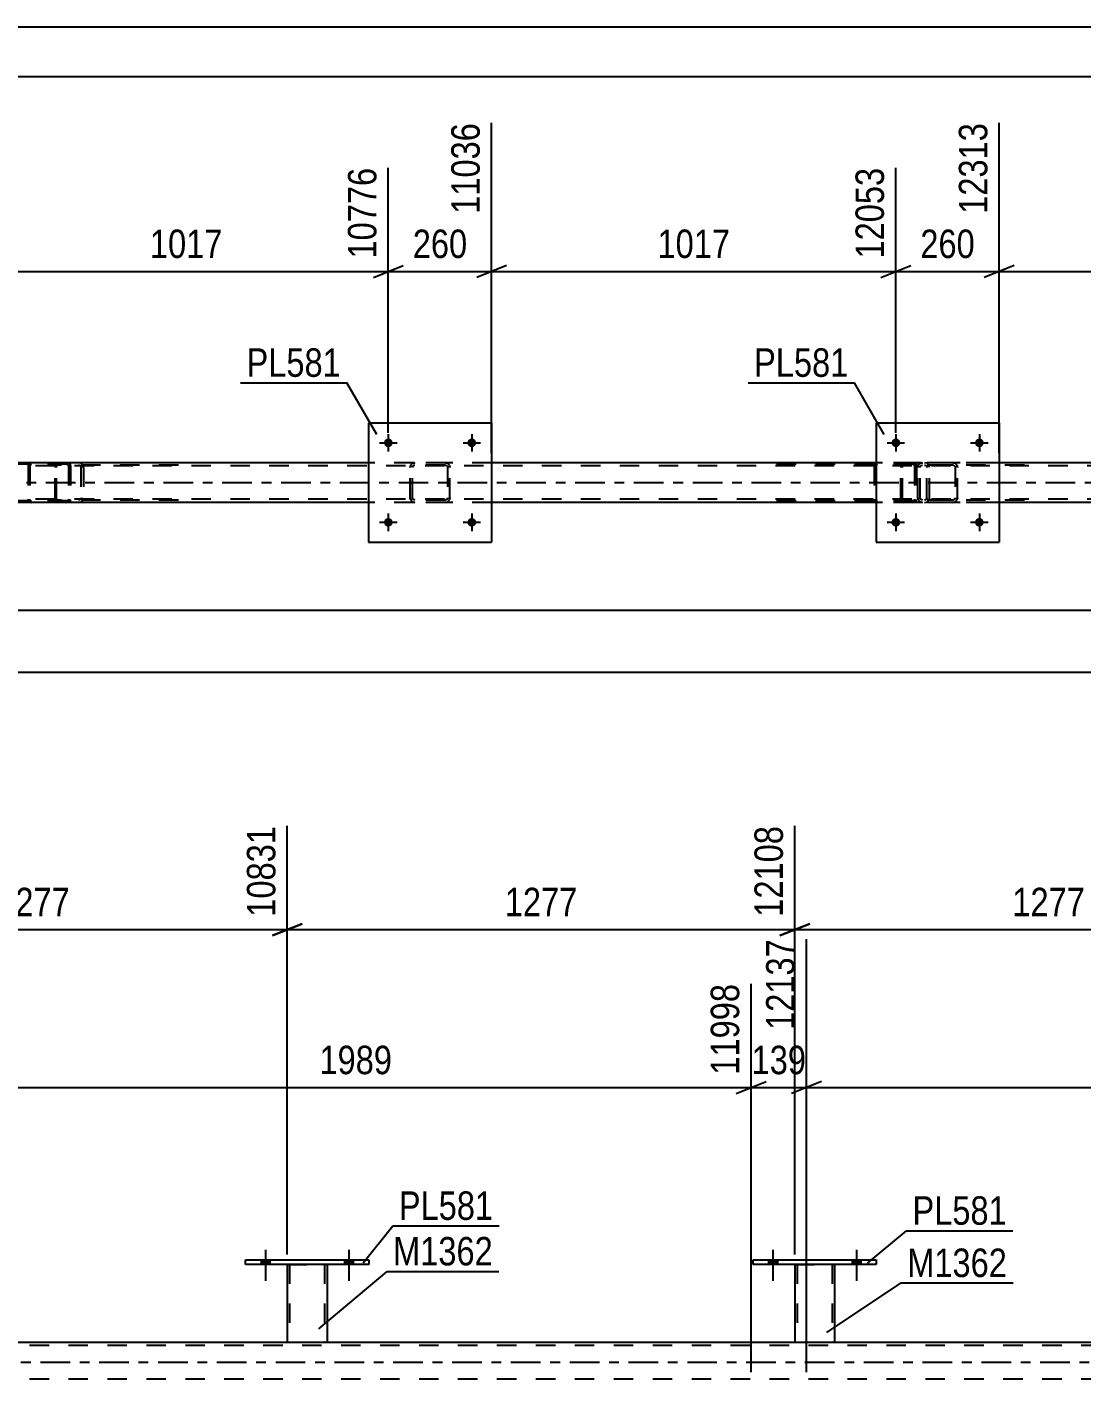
# Model space of a CAD drawing. Header units: millimetres. Extents: x 0 to 841, y 0 to 594.
# Drawn here: x 485.6 to 591.8, y 458 to 594 of the extents above; entities that cross this region are included whole.
import ezdxf

# ---------------------------------------------------------------- set-up
doc = ezdxf.new("R2010")
doc.units = ezdxf.units.MM
doc.linetypes.add('DXK_LINE_DOT2', pattern=[3.9198, 1.9599, -1.9599])
doc.linetypes.add('DXK_LINE_DOT3', pattern=[5.9187, 2.979, -0.9799, 0.9799, -0.9799])
doc.styles.add('Arial Narrow', font='ARIALN.TTF', dxfattribs={"height": 0.2})

# ---------------------------------------------------------------- blocks, each defined once
blk = doc.blocks.new('Unknown-318885239-1133')
at = {"color": 5, "linetype": 'Continuous'}
for p, q in [((841, 594), (0, 594)), ((836, 589), (5, 589))]:
    blk.add_line(p, q, dxfattribs=at)
blk = doc.blocks.new('Bolt-318885239-3083 - 3071')
at = {"linetype": 'Continuous'}
for points in [[(522.44, 544.17, -1), (521.56, 544.17, -1)], [(530.84, 544.17, -1), (529.96, 544.17, -1)]]:
    blk.add_hatch(color=1, dxfattribs=at).paths.add_polyline_path(points)
at = {"color": 1, "linetype": 'Continuous'}
for p, q in [((521.12, 544.17), (522.88, 544.17)), ((522, 545.05), (522, 543.29)), ((529.52, 544.17), (531.28, 544.17)), ((530.4, 545.05), (530.4, 543.29))]:
    blk.add_line(p, q, dxfattribs=at)
blk = doc.blocks.new('Bolt-318885239-3084 - 3071')
at = {"linetype": 'Continuous'}
for points in [[(522.44, 552.17, -1), (521.56, 552.17, -1)], [(530.84, 552.17, -1), (529.96, 552.17, -1)]]:
    blk.add_hatch(color=1, dxfattribs=at).paths.add_polyline_path(points)
at = {"color": 1, "linetype": 'Continuous'}
for p, q in [((522, 553.05), (522, 551.29)), ((530.4, 553.05), (530.4, 551.29)), ((521.12, 552.17), (522.88, 552.17)), ((529.52, 552.17), (531.28, 552.17))]:
    blk.add_line(p, q, dxfattribs=at)
blk = doc.blocks.new('Part-318885239-3171 - 3071')
at = {"color": 2, "linetype": 'Continuous'}
for p, q in [((520, 554.17), (520, 542.17)), ((520, 554.17), (532.4, 554.17)), ((532.4, 554.17), (532.4, 542.17)), ((520, 542.17), (532.4, 542.17))]:
    blk.add_line(p, q, dxfattribs=at)
blk = doc.blocks.new('Part-318885239-3172 - 3071')
at = {"color": 7, "linetype": 'DXK_LINE_DOT2'}
for p, q in [((575.28, 549.69), (575.32, 549.87)), ((575.32, 549.87), (575.28, 549.69)), ((575.28, 546.65), (575.28, 549.69)), ((575.52, 549.69), (575.54, 549.78)), ((575.52, 546.65), (575.52, 549.69)), ((575.54, 549.78), (575.6, 549.86)), ((575.58, 550.13), (575.76, 550.17)), ((575.76, 550.17), (575.58, 550.13)), ((575.6, 549.86), (575.67, 549.91)), ((575.67, 549.91), (575.76, 549.93)), ((578.8, 550.17), (575.76, 550.17)), ((578.8, 549.93), (575.76, 549.93)), ((578.8, 550.17), (578.99, 550.13)), ((578.99, 550.13), (578.8, 550.17)), ((578.8, 549.93), (578.9, 549.91)), ((578.9, 549.91), (578.97, 549.86)), ((578.97, 549.86), (579.03, 549.78)), ((579.03, 549.78), (579.04, 549.69)), ((579.04, 549.69), (579.04, 546.65)), ((579.25, 549.87), (579.28, 549.69)), ((579.28, 549.69), (579.25, 549.87)), ((579.28, 546.65), (579.28, 549.69)), ((575.32, 546.46), (575.28, 546.65)), ((575.28, 546.65), (575.32, 546.46)), ((575.54, 546.55), (575.52, 546.65)), ((575.6, 546.48), (575.54, 546.55)), ((575.76, 546.17), (575.58, 546.2)), ((575.58, 546.2), (575.76, 546.17)), ((575.67, 546.42), (575.6, 546.48)), ((575.76, 546.41), (575.67, 546.42)), ((578.8, 546.41), (575.76, 546.41)), ((578.8, 546.17), (575.76, 546.17)), ((578.9, 546.42), (578.8, 546.41)), ((578.99, 546.2), (578.8, 546.17)), ((578.8, 546.17), (578.99, 546.2)), ((578.97, 546.48), (578.9, 546.42)), ((579.03, 546.55), (578.97, 546.48)), ((579.04, 546.65), (579.03, 546.55)), ((579.28, 546.65), (579.25, 546.46)), ((579.25, 546.46), (579.28, 546.65))]:
    blk.add_line(p, q, dxfattribs=at)
at = {"color": 7, "linetype": 'DXK_LINE_DOT3'}
blk.add_line((577.28, 548.17), (577.28, 548.17), dxfattribs=at)
at = {"color": 7, "linetype": 'DXK_LINE_DOT2'}
for centre, start, end in [((575.76, 549.69), 112.5, 157.5), ((575.76, 549.69), 112.5, 157.5), ((578.8, 549.69), 22.5, 67.5), ((578.8, 549.69), 22.5, 67.5), ((575.76, 546.65), 202.5, 247.5), ((575.76, 546.65), 202.5, 247.5), ((578.8, 546.65), 292.5, 337.5), ((578.8, 546.65), 292.5, 337.5)]:
    blk.add_arc(centre, 0.48, start, end, dxfattribs=at)
blk = doc.blocks.new('Part-318885239-3120 - 3071')
at = {"color": 7, "linetype": 'DXK_LINE_DOT2'}
for p, q in [((524.2, 549.69), (524.24, 549.87)), ((524.24, 549.87), (524.2, 549.69)), ((524.2, 546.65), (524.2, 549.69)), ((524.44, 549.69), (524.46, 549.78)), ((524.44, 546.65), (524.44, 549.69)), ((524.46, 549.78), (524.51, 549.86)), ((524.5, 550.13), (524.68, 550.17)), ((524.68, 550.17), (524.5, 550.13)), ((524.51, 549.86), (524.59, 549.91)), ((524.59, 549.91), (524.68, 549.93)), ((527.72, 550.17), (524.68, 550.17)), ((527.72, 549.93), (524.68, 549.93)), ((527.72, 550.17), (527.91, 550.13)), ((527.91, 550.13), (527.72, 550.17)), ((527.72, 549.93), (527.82, 549.91)), ((527.82, 549.91), (527.89, 549.86)), ((527.89, 549.86), (527.95, 549.78)), ((527.95, 549.78), (527.96, 549.69)), ((527.96, 549.69), (527.96, 546.65)), ((528.17, 549.87), (528.2, 549.69)), ((528.2, 549.69), (528.17, 549.87)), ((528.2, 546.65), (528.2, 549.69)), ((524.24, 546.46), (524.2, 546.65)), ((524.2, 546.65), (524.24, 546.46)), ((524.46, 546.55), (524.44, 546.65)), ((524.51, 546.48), (524.46, 546.55)), ((524.68, 546.17), (524.5, 546.2)), ((524.5, 546.2), (524.68, 546.17)), ((524.59, 546.42), (524.51, 546.48)), ((524.68, 546.41), (524.59, 546.42)), ((527.72, 546.41), (524.68, 546.41)), ((527.72, 546.17), (524.68, 546.17)), ((527.82, 546.42), (527.72, 546.41)), ((527.91, 546.2), (527.72, 546.17)), ((527.72, 546.17), (527.91, 546.2)), ((527.89, 546.48), (527.82, 546.42)), ((527.95, 546.55), (527.89, 546.48)), ((527.96, 546.65), (527.95, 546.55)), ((528.2, 546.65), (528.17, 546.46)), ((528.17, 546.46), (528.2, 546.65))]:
    blk.add_line(p, q, dxfattribs=at)
at = {"color": 7, "linetype": 'DXK_LINE_DOT3'}
blk.add_line((526.2, 548.17), (526.2, 548.17), dxfattribs=at)
at = {"color": 7, "linetype": 'DXK_LINE_DOT2'}
for centre, start, end in [((524.68, 549.69), 112.5, 157.5), ((524.68, 549.69), 112.5, 157.5), ((527.72, 549.69), 22.5, 67.5), ((527.72, 549.69), 22.5, 67.5), ((524.68, 546.65), 202.5, 247.5), ((524.68, 546.65), 202.5, 247.5), ((527.72, 546.65), 292.5, 337.5), ((527.72, 546.65), 292.5, 337.5)]:
    blk.add_arc(centre, 0.48, start, end, dxfattribs=at)
blk = doc.blocks.new('Bolt-318885239-3129 - 3071')
at = {"linetype": 'Continuous'}
for points in [[(573.52, 544.17, -1), (572.64, 544.17, -1)], [(581.92, 544.17, -1), (581.04, 544.17, -1)]]:
    blk.add_hatch(color=1, dxfattribs=at).paths.add_polyline_path(points)
at = {"color": 1, "linetype": 'Continuous'}
for p, q in [((572.2, 544.17), (573.96, 544.17)), ((573.08, 545.05), (573.08, 543.29)), ((580.6, 544.17), (582.36, 544.17)), ((581.48, 545.05), (581.48, 543.29))]:
    blk.add_line(p, q, dxfattribs=at)
blk = doc.blocks.new('Bolt-318885239-3130 - 3071')
at = {"linetype": 'Continuous'}
for points in [[(573.52, 552.17, -1), (572.64, 552.17, -1)], [(581.92, 552.17, -1), (581.04, 552.17, -1)]]:
    blk.add_hatch(color=1, dxfattribs=at).paths.add_polyline_path(points)
at = {"color": 1, "linetype": 'Continuous'}
for p, q in [((573.08, 553.05), (573.08, 551.29)), ((581.48, 553.05), (581.48, 551.29)), ((572.2, 552.17), (573.96, 552.17)), ((580.6, 552.17), (582.36, 552.17))]:
    blk.add_line(p, q, dxfattribs=at)
blk = doc.blocks.new('Part-318885239-3177 - 3071')
at = {"color": 2, "linetype": 'Continuous'}
for p, q in [((571.08, 554.17), (571.08, 542.17)), ((571.08, 554.17), (583.48, 554.17)), ((583.48, 554.17), (583.48, 542.17)), ((571.08, 542.17), (583.48, 542.17))]:
    blk.add_line(p, q, dxfattribs=at)
blk = doc.blocks.new('Part-318885239-3194 - 3071')
at = {"color": 7, "linetype": 'DXK_LINE_DOT2'}
for p, q in [((489.66, 550.17), (474.33, 550.17)), ((489.66, 550.01), (474.33, 550.01)), ((485.77, 549.97), (485.75, 549.85)), ((485.75, 549.85), (485.75, 546.49)), ((485.92, 549.85), (485.93, 549.91)), ((485.92, 549.85), (485.92, 546.49)), ((485.93, 549.91), (485.97, 549.96)), ((486.09, 550.17), (485.96, 550.14)), ((485.97, 549.96), (486.02, 549.99)), ((486.02, 549.99), (486.09, 550.01)), ((489.79, 550.14), (489.66, 550.17)), ((489.66, 550.01), (489.73, 549.99)), ((489.73, 549.99), (489.75, 549.98)), ((489.75, 549.98), (489.78, 549.96)), ((489.78, 549.96), (489.82, 549.91)), ((489.82, 549.91), (489.83, 549.85)), ((489.83, 549.85), (489.83, 546.49)), ((490, 549.85), (489.98, 549.97)), ((490, 549.85), (490, 546.49)), ((489.66, 546.33), (474.33, 546.33)), ((489.66, 546.17), (474.33, 546.17)), ((485.75, 546.49), (485.77, 546.36)), ((485.93, 546.43), (485.92, 546.49)), ((485.97, 546.37), (485.93, 546.43)), ((485.96, 546.19), (486.09, 546.17)), ((485.97, 546.37), (486, 546.35)), ((486, 546.35), (486.02, 546.34)), ((486.02, 546.34), (486.09, 546.33)), ((489.73, 546.34), (489.66, 546.33)), ((489.66, 546.17), (489.79, 546.19)), ((489.78, 546.37), (489.73, 546.34)), ((489.82, 546.43), (489.78, 546.37)), ((489.83, 546.49), (489.82, 546.43)), ((489.98, 546.36), (490, 546.49))]:
    blk.add_line(p, q, dxfattribs=at)
for centre, start, end in [((486.08, 549.83), 110.7583, 155.68), ((489.68, 549.83), 24.32, 69.2417), ((486.08, 546.5), 204.32, 249.2417), ((489.68, 546.5), 290.7583, 335.68)]:
    blk.add_arc(centre, 0.331, start, end, dxfattribs=at)
blk = doc.blocks.new('Part-318885239-3203 - 3071')
at = {"color": 7, "linetype": 'DXK_LINE_DOT2'}
for p, q in [((573.61, 549.87), (573.59, 549.69)), ((573.59, 546.65), (573.59, 549.69)), ((573.67, 550.03), (573.61, 549.87)), ((573.76, 550.13), (573.67, 550.03)), ((573.73, 549.69), (573.74, 549.78)), ((573.73, 546.65), (573.73, 549.69)), ((573.74, 549.78), (573.77, 549.86)), ((573.86, 550.17), (573.76, 550.13)), ((573.77, 549.86), (573.81, 549.91)), ((573.81, 549.91), (573.86, 549.93)), ((586.02, 550.17), (573.86, 550.17)), ((586.02, 549.93), (573.86, 549.93)), ((575.14, 550.17), (575.14, 549.93)), ((576.15, 550.13), (575.95, 550.17)), ((575.95, 549.93), (576.05, 549.91)), ((576.05, 549.91), (576.13, 549.86)), ((576.13, 549.86), (576.19, 549.78)), ((576.19, 549.78), (576.2, 549.69)), ((576.2, 546.65), (576.2, 549.69)), ((576.43, 549.82), (576.42, 549.87)), ((576.46, 549.69), (576.43, 549.82)), ((576.46, 546.65), (576.46, 549.69)), ((573.59, 546.65), (573.61, 546.46)), ((573.61, 546.46), (573.67, 546.31)), ((573.67, 546.31), (573.76, 546.2)), ((573.74, 546.55), (573.73, 546.65)), ((573.77, 546.48), (573.74, 546.55)), ((573.76, 546.2), (573.86, 546.17)), ((573.81, 546.42), (573.77, 546.48)), ((573.86, 546.41), (573.81, 546.42)), ((586.02, 546.41), (573.86, 546.41)), ((586.02, 546.17), (573.86, 546.17)), ((575.14, 546.17), (575.14, 546.41)), ((576.05, 546.42), (575.95, 546.41)), ((575.95, 546.17), (576.15, 546.2)), ((576.13, 546.48), (576.05, 546.42)), ((576.19, 546.55), (576.13, 546.48)), ((576.2, 546.65), (576.19, 546.55)), ((576.42, 546.46), (576.46, 546.65))]:
    blk.add_line(p, q, dxfattribs=at)
for centre, start, end in [((575.97, 549.67), 23.8494, 68.8059), ((575.97, 546.66), 291.1941, 336.1506)]:
    blk.add_arc(centre, 0.492, start, end, dxfattribs=at)
blk = doc.blocks.new('Part-318885239-3207 - 3071')
at = {"color": 7, "linetype": 'DXK_LINE_DOT2'}
for p, q in [((574.8, 550.17), (559.47, 550.17)), ((574.8, 550.01), (559.47, 550.01)), ((570.91, 549.97), (570.88, 549.85)), ((570.88, 549.85), (570.88, 546.49)), ((571.05, 549.85), (571.06, 549.91)), ((571.05, 549.85), (571.05, 546.49)), ((571.06, 549.91), (571.1, 549.96)), ((571.22, 550.17), (571.09, 550.14)), ((571.1, 549.96), (571.16, 549.99)), ((571.16, 549.99), (571.22, 550.01)), ((574.93, 550.14), (574.8, 550.17)), ((574.8, 550.01), (574.86, 549.99)), ((574.86, 549.99), (574.92, 549.96)), ((574.92, 549.96), (574.96, 549.91)), ((574.96, 549.91), (574.97, 549.85)), ((574.97, 549.85), (574.97, 546.49)), ((575.14, 549.85), (575.11, 549.97)), ((575.14, 549.85), (575.14, 546.49)), ((574.8, 546.33), (559.47, 546.33)), ((574.8, 546.17), (559.47, 546.17)), ((570.88, 546.49), (570.91, 546.36)), ((571.06, 546.43), (571.05, 546.49)), ((571.1, 546.37), (571.06, 546.43)), ((571.09, 546.19), (571.22, 546.17)), ((571.16, 546.34), (571.1, 546.37)), ((571.22, 546.33), (571.16, 546.34)), ((574.86, 546.34), (574.8, 546.33)), ((574.8, 546.17), (574.93, 546.19)), ((574.92, 546.37), (574.86, 546.34)), ((574.96, 546.43), (574.92, 546.37)), ((574.97, 546.49), (574.96, 546.43)), ((575.11, 546.36), (575.14, 546.49))]:
    blk.add_line(p, q, dxfattribs=at)
for centre, start, end in [((571.21, 549.83), 110.7583, 155.68), ((574.81, 549.83), 24.32, 69.2417), ((571.21, 546.5), 204.32, 249.2417), ((574.81, 546.5), 290.7583, 335.68)]:
    blk.add_arc(centre, 0.331, start, end, dxfattribs=at)
blk = doc.blocks.new('Part-318885239-3234 - 3071')
at = {"color": 7, "linetype": 'DXK_LINE_DOT2'}
for p, q in [((488.48, 549.87), (488.46, 549.69)), ((488.46, 546.65), (488.46, 549.69)), ((488.54, 550.03), (488.48, 549.87)), ((488.62, 550.13), (488.54, 550.03)), ((488.59, 549.69), (488.6, 549.78)), ((488.59, 546.65), (488.59, 549.69)), ((488.6, 549.78), (488.63, 549.86)), ((488.73, 550.17), (488.62, 550.13)), ((488.63, 549.86), (488.68, 549.91)), ((488.68, 549.91), (488.73, 549.93)), ((500.88, 550.17), (488.73, 550.17)), ((500.88, 549.93), (488.73, 549.93)), ((490, 549.93), (490, 550.17)), ((491.01, 550.13), (490.82, 550.17)), ((490.82, 549.93), (490.92, 549.91)), ((490.92, 549.91), (491, 549.86)), ((491, 549.86), (491.05, 549.78)), ((491.05, 549.78), (491.07, 549.69)), ((491.07, 549.69), (491.07, 546.65)), ((491.3, 549.77), (491.28, 549.87)), ((491.32, 549.69), (491.3, 549.77)), ((491.32, 549.69), (491.32, 546.65)), ((488.46, 546.65), (488.48, 546.46)), ((488.48, 546.46), (488.54, 546.31)), ((488.54, 546.31), (488.62, 546.2)), ((488.6, 546.55), (488.59, 546.65)), ((488.63, 546.48), (488.6, 546.55)), ((488.62, 546.2), (488.73, 546.17)), ((488.68, 546.42), (488.63, 546.48)), ((488.73, 546.41), (488.68, 546.42)), ((500.88, 546.41), (488.73, 546.41)), ((500.88, 546.17), (488.73, 546.17)), ((490, 546.17), (490, 546.41)), ((490.92, 546.42), (490.82, 546.41)), ((490.82, 546.17), (491.01, 546.2)), ((491, 546.48), (490.92, 546.42)), ((491.05, 546.55), (491, 546.48)), ((491.07, 546.65), (491.05, 546.55)), ((491.28, 546.46), (491.3, 546.56)), ((491.3, 546.56), (491.32, 546.65))]:
    blk.add_line(p, q, dxfattribs=at)
for centre, start, end in [((490.83, 549.67), 23.8494, 68.8059), ((490.83, 546.66), 291.1941, 336.1506)]:
    blk.add_arc(centre, 0.492, start, end, dxfattribs=at)
blk = doc.blocks.new('Part-318885239-3281 - 3071')
at = {"color": 7, "linetype": 'DXK_LINE_DOT2'}
for p, q in [((755.01, 549.85), (90.98, 549.85)), ((532.4, 550.17), (520, 550.17)), ((583.48, 550.17), (571.08, 550.17)), ((755.01, 546.49), (90.98, 546.49)), ((532.4, 546.17), (520, 546.17)), ((583.48, 546.17), (571.08, 546.17))]:
    blk.add_line(p, q, dxfattribs=at)
at = {"color": 2, "linetype": 'Continuous'}
for p, q in [((520, 550.17), (481.32, 550.17)), ((571.08, 550.17), (532.4, 550.17)), ((622.17, 550.17), (583.48, 550.17)), ((520, 546.17), (481.32, 546.17)), ((571.08, 546.17), (532.4, 546.17)), ((622.17, 546.17), (583.48, 546.17))]:
    blk.add_line(p, q, dxfattribs=at)
at = {"color": 7, "linetype": 'DXK_LINE_DOT3'}
blk.add_line((90.98, 548.17), (755.01, 548.17), dxfattribs=at)
blk = doc.blocks.new('Part-318885239-4184 - 4158')
at = {"color": 7, "linetype": 'DXK_LINE_DOT2'}
for p, q in [((742.64, 461.34), (78.6, 461.34)), ((742.64, 457.98), (78.6, 457.98))]:
    blk.add_line(p, q, dxfattribs=at)
at = {"color": 2, "linetype": 'Continuous'}
blk.add_line((655.24, 461.66), (278.8, 461.66), dxfattribs=at)
at = {"color": 7, "linetype": 'DXK_LINE_DOT3'}
blk.add_line((78.6, 459.66), (742.64, 459.66), dxfattribs=at)
blk = doc.blocks.new('Bolt-318885239-4589 - 4158')
at = {"linetype": 'Continuous'}
for points in [[(560.27, 469.5), (561.15, 469.5), (561.15, 469.98), (560.27, 469.98)], [(568.67, 469.5), (569.55, 469.5), (569.55, 469.98), (568.67, 469.98)]]:
    blk.add_hatch(color=1, dxfattribs=at).paths.add_polyline_path(points)
at = {"color": 1, "linetype": 'Continuous'}
for p, q in [((560.71, 470.98), (560.71, 467.86)), ((569.11, 470.98), (569.11, 467.86)), ((560.27, 469.98), (560.27, 469.5)), ((561.15, 469.98), (561.15, 469.5)), ((568.67, 469.98), (568.67, 469.5)), ((569.55, 469.98), (569.55, 469.5))]:
    blk.add_line(p, q, dxfattribs=at)
blk = doc.blocks.new('Part-318885239-4442 - 4158')
at = {"color": 2, "linetype": 'Continuous'}
for p, q in [((507.63, 469.98), (520.03, 469.98)), ((507.63, 469.5), (507.63, 469.98)), ((520.03, 469.5), (507.63, 469.5)), ((520.03, 469.98), (520.03, 469.5))]:
    blk.add_line(p, q, dxfattribs=at)
blk = doc.blocks.new('Part-318885239-4447 - 4158')
at = {"color": 7, "linetype": 'DXK_LINE_DOT2'}
for p, q in [((511.83, 469.51), (515.83, 469.51)), ((511.83, 469.5), (511.83, 469.51)), ((511.83, 469.51), (511.83, 469.5)), ((512.07, 469.51), (512.07, 461.67)), ((515.59, 469.51), (515.59, 461.67)), ((515.83, 469.51), (515.83, 469.5)), ((515.83, 469.5), (515.83, 469.51)), ((515.57, 461.67), (515.54, 461.67)), ((515.54, 461.67), (515.57, 461.67)), ((515.59, 461.67), (515.57, 461.67)), ((515.57, 461.67), (515.59, 461.67))]:
    blk.add_line(p, q, dxfattribs=at)
at = {"color": 2, "linetype": 'Continuous'}
for p, q in [((511.83, 469.5), (511.83, 461.67)), ((515.83, 469.5), (515.83, 461.67)), ((511.83, 461.67), (515.83, 461.67))]:
    blk.add_line(p, q, dxfattribs=at)
blk = doc.blocks.new('Part-318885239-4484 - 4158')
at = {"color": 2, "linetype": 'Continuous'}
for p, q in [((558.71, 469.98), (571.11, 469.98)), ((558.71, 469.5), (558.71, 469.98)), ((571.11, 469.5), (558.71, 469.5)), ((571.11, 469.98), (571.11, 469.5))]:
    blk.add_line(p, q, dxfattribs=at)
blk = doc.blocks.new('Part-318885239-4489 - 4158')
at = {"color": 7, "linetype": 'DXK_LINE_DOT2'}
for p, q in [((562.91, 469.51), (566.91, 469.51)), ((562.91, 469.5), (562.91, 469.51)), ((562.91, 469.51), (562.91, 469.5)), ((563.15, 469.51), (563.15, 461.67)), ((566.67, 469.51), (566.67, 461.67)), ((566.91, 469.51), (566.91, 469.5)), ((566.91, 469.5), (566.91, 469.51)), ((566.65, 461.67), (566.62, 461.67)), ((566.62, 461.67), (566.65, 461.67)), ((566.67, 461.67), (566.65, 461.67)), ((566.65, 461.67), (566.67, 461.67))]:
    blk.add_line(p, q, dxfattribs=at)
at = {"color": 2, "linetype": 'Continuous'}
for p, q in [((562.91, 469.5), (562.91, 461.67)), ((566.91, 469.5), (566.91, 461.67)), ((562.91, 461.67), (566.91, 461.67))]:
    blk.add_line(p, q, dxfattribs=at)
blk = doc.blocks.new('Bolt-318885239-4590 - 4158')
at = {"linetype": 'Continuous'}
for points in [[(560.27, 469.5), (561.15, 469.5), (561.15, 469.98), (560.27, 469.98)], [(568.67, 469.5), (569.55, 469.5), (569.55, 469.98), (568.67, 469.98)]]:
    blk.add_hatch(color=1, dxfattribs=at).paths.add_polyline_path(points)
at = {"color": 1, "linetype": 'Continuous'}
for p, q in [((560.71, 470.98), (560.71, 467.86)), ((569.11, 470.98), (569.11, 467.86)), ((560.27, 469.98), (560.27, 469.5)), ((561.15, 469.98), (561.15, 469.5)), ((568.67, 469.98), (568.67, 469.5)), ((569.55, 469.98), (569.55, 469.5))]:
    blk.add_line(p, q, dxfattribs=at)
blk = doc.blocks.new('Bolt-318885239-4591 - 4158')
at = {"linetype": 'Continuous'}
for points in [[(509.19, 469.5), (510.07, 469.5), (510.07, 469.98), (509.19, 469.98)], [(517.59, 469.5), (518.47, 469.5), (518.47, 469.98), (517.59, 469.98)]]:
    blk.add_hatch(color=1, dxfattribs=at).paths.add_polyline_path(points)
at = {"color": 1, "linetype": 'Continuous'}
for p, q in [((509.63, 470.98), (509.63, 467.86)), ((518.03, 470.98), (518.03, 467.86)), ((509.19, 469.98), (509.19, 469.5)), ((510.07, 469.98), (510.07, 469.5)), ((517.59, 469.98), (517.59, 469.5)), ((518.47, 469.98), (518.47, 469.5))]:
    blk.add_line(p, q, dxfattribs=at)
blk = doc.blocks.new('Bolt-318885239-4592 - 4158')
at = {"linetype": 'Continuous'}
for points in [[(509.19, 469.5), (510.07, 469.5), (510.07, 469.98), (509.19, 469.98)], [(517.59, 469.5), (518.47, 469.5), (518.47, 469.98), (517.59, 469.98)]]:
    blk.add_hatch(color=1, dxfattribs=at).paths.add_polyline_path(points)
at = {"color": 1, "linetype": 'Continuous'}
for p, q in [((509.63, 470.98), (509.63, 467.86)), ((518.03, 470.98), (518.03, 467.86)), ((509.19, 469.98), (509.19, 469.5)), ((510.07, 469.98), (510.07, 469.5)), ((517.59, 469.98), (517.59, 469.5)), ((518.47, 469.98), (518.47, 469.5))]:
    blk.add_line(p, q, dxfattribs=at)
blk = doc.blocks.new('StraightDimension-318885239-3583 - 3071')
at = {"color": 7, "linetype": 'Continuous'}
for p, q in [((532.4, 551.17), (532.4, 584.35)), ((573.08, 553.17), (573.08, 579.85)), ((533.9, 570.01), (530.9, 568.81)), ((571.58, 568.81), (574.58, 570.01)), ((532.4, 569.41), (573.08, 569.41))]:
    blk.add_line(p, q, dxfattribs=at)
at = {"color": 0}
blk.add_wipeout([(557, 570.16), (557, 574.36), (548.49, 574.36), (548.49, 570.16)], dxfattribs=at)
at = {"color": 3, "style": 'Arial Narrow'}
blk.add_text('1017', height=2.863, dxfattribs=at).set_placement((549.09, 570.76))
at = {"color": 0, "linetype": 'Continuous'}
blk.add_wipeout([(572.48, 580.45), (568.28, 580.45), (568.28, 570.11), (572.48, 570.11)], dxfattribs=at)
at = {"color": 3, "linetype": 'Continuous', "style": 'Arial Narrow'}
blk.add_text('12053', height=2.863, rotation=90.0002, dxfattribs=at).set_placement((571.88, 570.71))
blk = doc.blocks.new('StraightDimension-318885239-3351 - 3071')
at = {"color": 7, "linetype": 'Continuous'}
blk.add_line((90.34, 529.08), (797.57, 529.08), dxfattribs=at)
blk = doc.blocks.new('StraightDimension-318885239-3543 - 3071')
at = {"color": 7, "linetype": 'Continuous'}
for p, q in [((583.48, 551.17), (583.48, 584.35)), ((624.17, 553.17), (624.17, 579.85)), ((584.98, 570.01), (581.98, 568.81)), ((622.67, 568.81), (625.67, 570.01)), ((583.48, 569.41), (624.17, 569.41))]:
    blk.add_line(p, q, dxfattribs=at)
at = {"color": 0}
blk.add_wipeout([(608.08, 570.16), (608.08, 574.36), (599.57, 574.36), (599.57, 570.16)], dxfattribs=at)
at = {"color": 3, "style": 'Arial Narrow'}
blk.add_text('1017', height=2.863, dxfattribs=at).set_placement((600.17, 570.76))
at = {"color": 0, "linetype": 'Continuous'}
blk.add_wipeout([(623.57, 580.45), (619.37, 580.45), (619.37, 570.11), (623.57, 570.11)], dxfattribs=at)
at = {"color": 3, "linetype": 'Continuous', "style": 'Arial Narrow'}
blk.add_text('13330', height=2.863, rotation=90.0002, dxfattribs=at).set_placement((622.97, 570.71))
blk = doc.blocks.new('StraightDimension-318885239-3563 - 3071')
at = {"color": 7, "linetype": 'Continuous'}
for p, q in [((583.48, 551.17), (583.48, 584.35)), ((573.08, 553.17), (573.08, 579.85)), ((571.58, 568.81), (574.58, 570.01)), ((584.98, 570.01), (581.98, 568.81)), ((573.08, 569.41), (583.48, 569.41))]:
    blk.add_line(p, q, dxfattribs=at)
at = {"color": 0}
blk.add_wipeout([(581.63, 570.16), (581.63, 574.36), (574.94, 574.36), (574.94, 570.16)], dxfattribs=at)
at = {"color": 3, "style": 'Arial Narrow'}
blk.add_text('260', height=2.863, dxfattribs=at).set_placement((575.54, 570.76))
at = {"color": 0, "linetype": 'Continuous'}
blk.add_wipeout([(582.88, 584.95), (578.68, 584.95), (578.68, 574.61), (582.88, 574.61)], dxfattribs=at)
at = {"color": 3, "linetype": 'Continuous', "style": 'Arial Narrow'}
blk.add_text('12313', height=2.863, rotation=90.0002, dxfattribs=at).set_placement((582.28, 575.21))
blk = doc.blocks.new('StraightDimension-318885239-3603 - 3071')
at = {"color": 7, "linetype": 'Continuous'}
for p, q in [((532.4, 551.17), (532.4, 584.35)), ((522, 553.17), (522, 579.85)), ((520.5, 568.81), (523.5, 570.01)), ((533.9, 570.01), (530.9, 568.81)), ((522, 569.41), (532.4, 569.41))]:
    blk.add_line(p, q, dxfattribs=at)
at = {"color": 0}
blk.add_wipeout([(530.55, 570.16), (530.55, 574.36), (523.86, 574.36), (523.86, 570.16)], dxfattribs=at)
at = {"color": 3, "style": 'Arial Narrow'}
blk.add_text('260', height=2.863, dxfattribs=at).set_placement((524.46, 570.76))
at = {"color": 0, "linetype": 'Continuous'}
blk.add_wipeout([(531.8, 584.95), (527.6, 584.95), (527.6, 574.61), (531.8, 574.61)], dxfattribs=at)
at = {"color": 3, "linetype": 'Continuous', "style": 'Arial Narrow'}
blk.add_text('11036', height=2.863, rotation=90.0002, dxfattribs=at).set_placement((531.2, 575.21))
blk = doc.blocks.new('StraightDimension-318885239-3623 - 3071')
at = {"color": 7, "linetype": 'Continuous'}
for p, q in [((481.32, 551.17), (481.32, 582.52)), ((522, 553.17), (522, 579.85)), ((482.82, 570.01), (479.82, 568.81)), ((520.5, 568.81), (523.5, 570.01)), ((481.32, 569.41), (522, 569.41))]:
    blk.add_line(p, q, dxfattribs=at)
at = {"color": 0}
blk.add_wipeout([(505.92, 570.16), (505.92, 574.36), (497.41, 574.36), (497.41, 570.16)], dxfattribs=at)
at = {"color": 3, "style": 'Arial Narrow'}
blk.add_text('1017', height=2.863, dxfattribs=at).set_placement((498.01, 570.76))
at = {"color": 0, "linetype": 'Continuous'}
blk.add_wipeout([(521.4, 580.45), (517.2, 580.45), (517.2, 570.11), (521.4, 570.11)], dxfattribs=at)
at = {"color": 3, "linetype": 'Continuous', "style": 'Arial Narrow'}
blk.add_text('10776', height=2.863, rotation=90.0002, dxfattribs=at).set_placement((520.8, 570.71))
blk = doc.blocks.new('StraightDimension-318885239-3987 - 3071')
at = {"color": 7, "linetype": 'Continuous'}
blk.add_line((90.98, 535.34), (796.93, 535.34), dxfattribs=at)
blk = doc.blocks.new('StraightDimension-318885239-5540 - 4158')
at = {"color": 7, "linetype": 'Continuous'}
for p, q in [((564.08, 458.66), (564.08, 502.24)), ((558.51, 458.66), (558.51, 497.74)), ((557.01, 486.7), (560.01, 487.9)), ((558.51, 487.3), (564.08, 487.3)), ((565.58, 487.9), (562.58, 486.7))]:
    blk.add_line(p, q, dxfattribs=at)
at = {"color": 0}
blk.add_wipeout([(564.64, 488.05), (564.64, 492.25), (557.96, 492.25), (557.96, 488.05)], dxfattribs=at)
at = {"color": 3, "style": 'Arial Narrow'}
blk.add_text('139', height=2.863, dxfattribs=at).set_placement((558.56, 488.65))
at = {"color": 0, "linetype": 'Continuous'}
blk.add_wipeout([(563.48, 502.84), (559.28, 502.84), (559.28, 492.5), (563.48, 492.5)], dxfattribs=at)
at = {"color": 3, "linetype": 'Continuous', "style": 'Arial Narrow'}
blk.add_text('12137', height=2.863, rotation=90.0002, dxfattribs=at).set_placement((562.88, 493.1))
blk = doc.blocks.new('StraightDimension-318885239-4792 - 4158')
at = {"color": 7, "linetype": 'Continuous'}
for p, q in [((562.91, 470.51), (562.91, 513.63)), ((613.99, 470.51), (613.99, 513.63)), ((564.41, 503.79), (561.41, 502.59)), ((612.49, 502.59), (615.49, 503.79)), ((562.91, 503.19), (613.99, 503.19))]:
    blk.add_line(p, q, dxfattribs=at)
at = {"color": 0}
blk.add_wipeout([(592.71, 503.94), (592.71, 508.14), (584.2, 508.14), (584.2, 503.94)], dxfattribs=at)
at = {"color": 3, "style": 'Arial Narrow'}
blk.add_text('1277', height=2.863, dxfattribs=at).set_placement((584.8, 504.54))
at = {"color": 0, "linetype": 'Continuous'}
blk.add_wipeout([(613.39, 514.23), (609.19, 514.23), (609.19, 503.89), (613.39, 503.89)], dxfattribs=at)
at = {"color": 3, "linetype": 'Continuous', "style": 'Arial Narrow'}
blk.add_text('13385', height=2.863, rotation=90.0002, dxfattribs=at).set_placement((612.79, 504.49))
blk = doc.blocks.new('StraightDimension-318885239-5516 - 4158')
at = {"color": 7, "linetype": 'Continuous'}
for p, q in [((564.08, 458.66), (564.08, 502.24)), ((643.64, 458.66), (643.64, 497.74)), ((565.58, 487.9), (562.58, 486.7)), ((564.08, 487.3), (643.64, 487.3)), ((642.14, 486.7), (645.14, 487.9))]:
    blk.add_line(p, q, dxfattribs=at)
at = {"color": 0}
blk.add_wipeout([(608.12, 488.05), (608.12, 492.25), (599.61, 492.25), (599.61, 488.05)], dxfattribs=at)
at = {"color": 3, "style": 'Arial Narrow'}
blk.add_text('1989', height=2.863, dxfattribs=at).set_placement((600.21, 488.65))
at = {"color": 0, "linetype": 'Continuous'}
blk.add_wipeout([(643.04, 498.34), (638.84, 498.34), (638.84, 488), (643.04, 488)], dxfattribs=at)
at = {"color": 3, "linetype": 'Continuous', "style": 'Arial Narrow'}
blk.add_text('14126', height=2.863, rotation=90.0002, dxfattribs=at).set_placement((642.44, 488.6))
blk = doc.blocks.new('StraightDimension-318885239-4802 - 4158')
at = {"color": 7, "linetype": 'Continuous'}
for p, q in [((511.83, 470.51), (511.83, 513.63)), ((562.91, 470.51), (562.91, 513.63)), ((513.33, 503.79), (510.33, 502.59)), ((561.41, 502.59), (564.41, 503.79)), ((511.83, 503.19), (562.91, 503.19))]:
    blk.add_line(p, q, dxfattribs=at)
at = {"color": 0}
blk.add_wipeout([(541.63, 503.94), (541.63, 508.14), (533.12, 508.14), (533.12, 503.94)], dxfattribs=at)
at = {"color": 3, "style": 'Arial Narrow'}
blk.add_text('1277', height=2.863, dxfattribs=at).set_placement((533.72, 504.54))
at = {"color": 0, "linetype": 'Continuous'}
blk.add_wipeout([(562.31, 514.23), (558.11, 514.23), (558.11, 503.89), (562.31, 503.89)], dxfattribs=at)
at = {"color": 3, "linetype": 'Continuous', "style": 'Arial Narrow'}
blk.add_text('12108', height=2.863, rotation=90.0002, dxfattribs=at).set_placement((561.71, 504.49))
blk = doc.blocks.new('StraightDimension-318885239-4812 - 4158')
at = {"color": 7, "linetype": 'Continuous'}
for p, q in [((511.83, 470.51), (511.83, 513.63)), ((460.75, 470.51), (460.75, 511.8)), ((462.25, 503.79), (459.25, 502.59)), ((510.33, 502.59), (513.33, 503.79)), ((460.75, 503.19), (511.83, 503.19))]:
    blk.add_line(p, q, dxfattribs=at)
at = {"color": 0}
blk.add_wipeout([(490.55, 503.94), (490.55, 508.14), (482.04, 508.14), (482.04, 503.94)], dxfattribs=at)
at = {"color": 3, "style": 'Arial Narrow'}
blk.add_text('1277', height=2.863, dxfattribs=at).set_placement((482.64, 504.54))
at = {"color": 0, "linetype": 'Continuous'}
blk.add_wipeout([(511.23, 514.23), (507.03, 514.23), (507.03, 503.89), (511.23, 503.89)], dxfattribs=at)
at = {"color": 3, "linetype": 'Continuous', "style": 'Arial Narrow'}
blk.add_text('10831', height=2.863, rotation=90.0002, dxfattribs=at).set_placement((510.63, 504.49))
blk = doc.blocks.new('StraightDimension-318885239-5564 - 4158')
at = {"color": 7, "linetype": 'Continuous'}
for p, q in [((478.95, 458.66), (478.95, 502.24)), ((558.51, 458.66), (558.51, 497.74)), ((480.45, 487.9), (477.45, 486.7)), ((478.95, 487.3), (558.51, 487.3)), ((557.01, 486.7), (560.01, 487.9))]:
    blk.add_line(p, q, dxfattribs=at)
at = {"color": 0}
blk.add_wipeout([(522.99, 488.05), (522.99, 492.25), (514.47, 492.25), (514.47, 488.05)], dxfattribs=at)
at = {"color": 3, "style": 'Arial Narrow'}
blk.add_text('1989', height=2.863, dxfattribs=at).set_placement((515.07, 488.65))
at = {"color": 0, "linetype": 'Continuous'}
blk.add_wipeout([(557.91, 498.34), (553.71, 498.34), (553.71, 488), (557.91, 488)], dxfattribs=at)
at = {"color": 3, "linetype": 'Continuous', "style": 'Arial Narrow'}
blk.add_text('11998', height=2.863, rotation=90.0002, dxfattribs=at).set_placement((557.31, 488.6))
blk = doc.blocks.new('Mark-318885239-3167 - 3071')
at = {"color": 0}
blk.add_wipeout([(517.23, 558.81), (517.23, 561.81), (507.73, 561.81), (507.73, 558.81)], dxfattribs=at)
blk.add_wipeout([(517.23, 558.81), (517.23, 561.81), (507.73, 561.81), (507.73, 558.81)], dxfattribs=at)
at = {"color": 30, "linetype": 'Continuous'}
for p in [(507.13, 558.21), (520.83, 553.02)]:
    blk.add_line(p, (517.83, 558.21), dxfattribs=at)
at = {"color": 3, "style": 'Arial Narrow'}
blk.add_text('PL581', height=2.863, dxfattribs=at).set_placement((507.73, 558.81))
blk = doc.blocks.new('Mark-318885239-3173 - 3071')
at = {"color": 0}
blk.add_wipeout([(568.31, 558.81), (568.31, 561.81), (558.81, 561.81), (558.81, 558.81)], dxfattribs=at)
blk.add_wipeout([(568.31, 558.81), (568.31, 561.81), (558.81, 561.81), (558.81, 558.81)], dxfattribs=at)
at = {"color": 30, "linetype": 'Continuous'}
for p in [(558.21, 558.21), (571.91, 553.02)]:
    blk.add_line(p, (568.91, 558.21), dxfattribs=at)
at = {"color": 3, "style": 'Arial Narrow'}
blk.add_text('PL581', height=2.863, dxfattribs=at).set_placement((558.81, 558.81))
blk = doc.blocks.new('Mark-318885239-4438 - 4158')
at = {"color": 0}
blk.add_wipeout([(532.56, 473.99), (532.56, 476.99), (523.06, 476.99), (523.06, 473.99)], dxfattribs=at)
blk.add_wipeout([(532.56, 473.99), (532.56, 476.99), (523.06, 476.99), (523.06, 473.99)], dxfattribs=at)
at = {"color": 30, "linetype": 'Continuous'}
for p, q in [((519.46, 469.67), (522.46, 473.39)), ((522.46, 473.39), (533.16, 473.39))]:
    blk.add_line(p, q, dxfattribs=at)
at = {"color": 3, "style": 'Arial Narrow'}
blk.add_text('PL581', height=2.863, dxfattribs=at).set_placement((523.06, 473.99))
blk = doc.blocks.new('Mark-318885239-4443 - 4158')
at = {"color": 0}
blk.add_wipeout([(532.53, 469.41), (532.53, 472.41), (522.48, 472.41), (522.48, 469.41)], dxfattribs=at)
blk.add_wipeout([(532.53, 469.41), (532.53, 472.41), (522.48, 472.41), (522.48, 469.41)], dxfattribs=at)
at = {"color": 30, "linetype": 'Continuous'}
for p, q in [((515, 463.04), (521.88, 468.81)), ((521.88, 468.81), (533.13, 468.81))]:
    blk.add_line(p, q, dxfattribs=at)
at = {"color": 3, "style": 'Arial Narrow'}
blk.add_text('M1362', height=2.863, dxfattribs=at).set_placement((522.48, 469.41))
blk = doc.blocks.new('Mark-318885239-4480 - 4158')
at = {"color": 0}
blk.add_wipeout([(584.25, 473.5), (584.25, 476.5), (574.75, 476.5), (574.75, 473.5)], dxfattribs=at)
blk.add_wipeout([(584.25, 473.5), (584.25, 476.5), (574.75, 476.5), (574.75, 473.5)], dxfattribs=at)
at = {"color": 30, "linetype": 'Continuous'}
for p, q in [((570.22, 469.64), (574.15, 472.9)), ((574.15, 472.9), (584.85, 472.9))]:
    blk.add_line(p, q, dxfattribs=at)
at = {"color": 3, "style": 'Arial Narrow'}
blk.add_text('PL581', height=2.863, dxfattribs=at).set_placement((574.75, 473.5))
blk = doc.blocks.new('Mark-318885239-4485 - 4158')
at = {"color": 0}
blk.add_wipeout([(584.27, 468.24), (584.27, 471.24), (574.22, 471.24), (574.22, 468.24)], dxfattribs=at)
blk.add_wipeout([(584.27, 468.24), (584.27, 471.24), (574.22, 471.24), (574.22, 468.24)], dxfattribs=at)
at = {"color": 30, "linetype": 'Continuous'}
for p, q in [((566.14, 462.66), (573.62, 467.64)), ((573.62, 467.64), (584.87, 467.64))]:
    blk.add_line(p, q, dxfattribs=at)
at = {"color": 3, "style": 'Arial Narrow'}
blk.add_text('M1362', height=2.863, dxfattribs=at).set_placement((574.22, 468.24))

msp = doc.modelspace()

# ---------------------------------------------------------------- block references
for name in ['Unknown-318885239-1133', 'Part-318885239-3171 - 3071', 'Part-318885239-3177 - 3071', 'Bolt-318885239-3084 - 3071', 'Bolt-318885239-3130 - 3071', 'Part-318885239-3281 - 3071', 'Part-318885239-3194 - 3071', 'Part-318885239-3234 - 3071', 'Part-318885239-3120 - 3071', 'Part-318885239-3207 - 3071', 'Part-318885239-3203 - 3071', 'Part-318885239-3172 - 3071', 'Bolt-318885239-3083 - 3071', 'Bolt-318885239-3129 - 3071', 'Bolt-318885239-4591 - 4158', 'Bolt-318885239-4592 - 4158', 'Bolt-318885239-4589 - 4158', 'Bolt-318885239-4590 - 4158', 'Part-318885239-4442 - 4158', 'Part-318885239-4447 - 4158', 'Part-318885239-4484 - 4158', 'Part-318885239-4489 - 4158', 'Part-318885239-4184 - 4158']:
    msp.add_blockref(name, (0, 0))

# ---------------------------------------------------------------- next in the draw order: block references
for name in ['StraightDimension-318885239-3583 - 3071', 'StraightDimension-318885239-3543 - 3071', 'StraightDimension-318885239-3351 - 3071', 'StraightDimension-318885239-5540 - 4158']:
    msp.add_blockref(name, (0, 0))

# ---------------------------------------------------------------- next in the draw order: block references
for name in ['StraightDimension-318885239-3603 - 3071', 'StraightDimension-318885239-3563 - 3071', 'StraightDimension-318885239-3987 - 3071', 'StraightDimension-318885239-4792 - 4158']:
    msp.add_blockref(name, (0, 0))

# ---------------------------------------------------------------- next in the draw order: block references
for name in ['StraightDimension-318885239-3623 - 3071', 'Mark-318885239-3173 - 3071', 'StraightDimension-318885239-5516 - 4158']:
    msp.add_blockref(name, (0, 0))

# ---------------------------------------------------------------- next in the draw order: block references
for name in ['Mark-318885239-3167 - 3071', 'StraightDimension-318885239-4802 - 4158', 'Mark-318885239-4480 - 4158']:
    msp.add_blockref(name, (0, 0))

# ---------------------------------------------------------------- next in the draw order: block references
for name in ['StraightDimension-318885239-4812 - 4158', 'Mark-318885239-4485 - 4158']:
    msp.add_blockref(name, (0, 0))

# ---------------------------------------------------------------- next in the draw order: block references
msp.add_blockref('StraightDimension-318885239-5564 - 4158', (0, 0))

# ---------------------------------------------------------------- next in the draw order: block references
msp.add_blockref('Mark-318885239-4438 - 4158', (0, 0))

# ---------------------------------------------------------------- next in the draw order: block references
msp.add_blockref('Mark-318885239-4443 - 4158', (0, 0))

doc.saveas('drawing.dxf')
